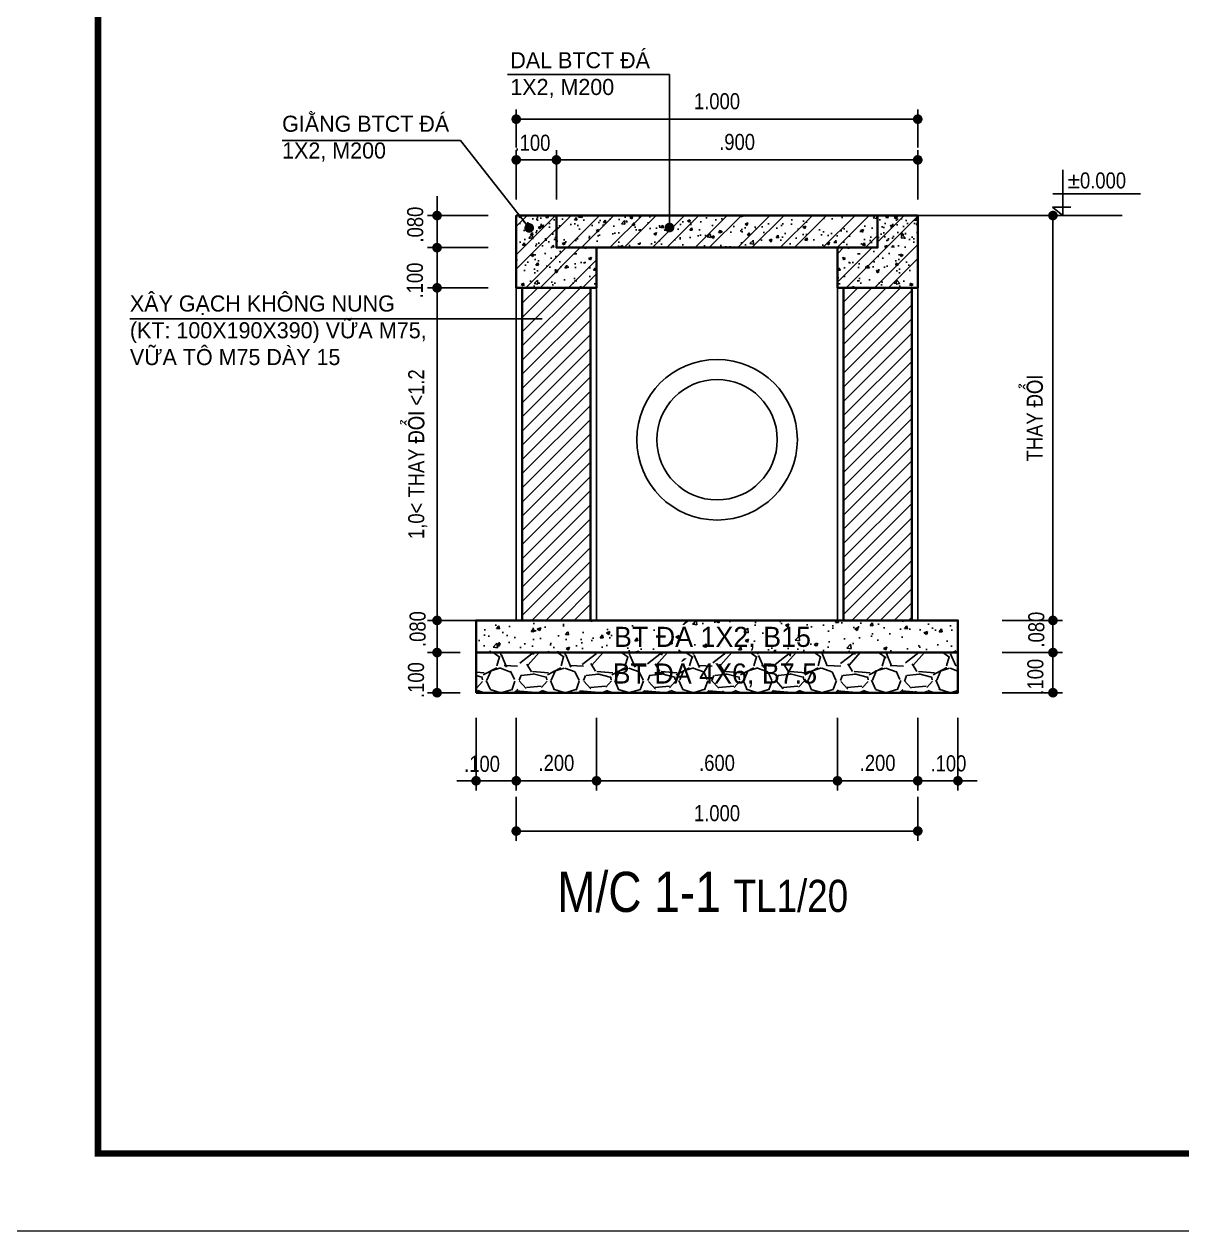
# Model space of a CAD drawing. Header units: millimetres. Extents: x -341 to 79, y 65 to 137.
# Drawn here: x -214.34 to -199.92, y 64.62 to 79.65 of the extents above; entities that cross this region are included whole.
import ezdxf

# ---------------------------------------------------------------- set-up
doc = ezdxf.new("R2010")
doc.units = ezdxf.units.MM
doc.header["$LTSCALE"] = 0.3
doc.header["$MEASUREMENT"] = 0
doc.linetypes.add('DASHED2', pattern=[0.375, 0.25, -0.125])
doc.layers.get('0').update_dxf_attribs({"linetype": 'CONTINUOUS', "lineweight": 13})
doc.layers.get('DEFPOINTS').update_dxf_attribs({"linetype": 'CONTINUOUS', "lineweight": 13})
for name, color, linetype in [('CAY', 92, 'CONTINUOUS'), ('HACTH', 8, 'CONTINUOUS'), ('KT', 8, 'CONTINUOUS'), ('LAYER 1', 1, 'CONTINUOUS'), ('LAYER1', 1, 'CONTINUOUS'), ('Layer10', 6, 'CONTINUOUS'), ('Layer2', 4, 'CONTINUOUS'), ('LAYER7', 7, 'CONTINUOUS'), ('LAYER8', 8, 'CONTINUOUS'), ('RANH252', 252, 'CONTINUOUS')]:
    doc.layers.add(name, color=color, linetype=linetype)
doc.layers.add('THOATNUOC', color=4, linetype='CONTINUOUS', lineweight=35)
doc.styles.add('AVO', font='VAVON.TTF')
doc.styles.add('HELVE-KT', font='VHELVCN.TTF')
doc.styles.add('VNIHC2', font='VHELVCN.TTF', dxfattribs={"width": 0.8})
doc.dimstyles.new('1-20', dxfattribs={"dimtxt": 0.2, "dimasz": 0.12, "dimexe": 0.12, "dimexo": 0.2, "dimgap": 0.12, "dimtad": 1, "dimdec": 3, "dimlfac": 0.2, "dimzin": 4, "dimdsep": 46, "dimtxsty": 'HELVE-KT', "dimblk1": 'DOT', "dimblk2": 'DOT', "dimsah": 1, "dimcen": -0.18, "dimadec": 3, "dimazin": 0, "dimtfac": 1, "dimtdec": 3, "dimtmove": 2, "dimatfit": 3, "dimldrblk": 'DOT', "dimfxl": 0, "dimtolj": 1, "dimtzin": 4, "dimarcsym": 0})

# ---------------------------------------------------------------- blocks, each defined once
blk = doc.blocks.new('_DOT')
at = {"color": 0, "linetype": 'ByBlock'}
blk.add_line((-0.5, 0), (-1, 0), dxfattribs=at)
at = {"color": 0, "linetype": 'ByBlock', "const_width": 0.5}
blk.add_lwpolyline([(-0.25, 0, 1), (0.25, 0, 1)], format="xyb", close=True, dxfattribs=at)
blk = doc.blocks.new('*D128')
at = {"layer": 'DEFPOINTS', "color": 0, "linetype": 'Continuous', "lineweight": -2, "ltscale": 0.08}
for p in [(-208.708, 71.212), (-208.208, 71.212), (-208.208, 70.227)]:
    blk.add_point(p, dxfattribs=at)
at = {"layer": 'LAYER 1', "color": 0, "linetype": 'Continuous', "lineweight": -2, "ltscale": 0.08}
for p, q in [((-208.708, 71.012), (-208.708, 70.107)), ((-208.208, 71.012), (-208.208, 70.107)), ((-208.828, 70.227), (-208.948, 70.227)), ((-208.708, 70.227), (-208.208, 70.227)), ((-208.088, 70.227), (-207.968, 70.227))]:
    blk.add_line(p, q, dxfattribs=at)
at = {"layer": 'LAYER 1', "color": 0, "linetype": 'Continuous', "lineweight": -2, "ltscale": 0.08, "xscale": 0.12, "yscale": 0.12, "zscale": 0.12}
blk.add_blockref('_DOT', (-208.708, 70.227), dxfattribs=at)
at = {"layer": 'LAYER 1', "color": 0, "linetype": 'Continuous', "lineweight": -2, "ltscale": 0.08, "xscale": 0.12, "yscale": 0.12, "zscale": 0.12, "rotation": 180}
blk.add_blockref('_DOT', (-208.208, 70.227), dxfattribs=at)
at = {"layer": 'LAYER 1', "color": 0, "linetype": 'Continuous', "ltscale": 0.08, "insert": (-208.634, 70.437), "char_height": 0.2, "attachment_point": 5, "style": 'HELVE-KT'}
blk.add_mtext('\\A1;.100', dxfattribs=at)
blk = doc.blocks.new('*D129')
at = {"layer": 'DEFPOINTS', "color": 0, "linetype": 'Continuous', "lineweight": -2, "ltscale": 0.08}
for p in [(-208.208, 71.212), (-207.208, 71.212), (-207.208, 70.227)]:
    blk.add_point(p, dxfattribs=at)
at = {"layer": 'LAYER 1', "color": 0, "linetype": 'Continuous', "lineweight": -2, "ltscale": 0.08}
for p, q in [((-208.208, 71.012), (-208.208, 70.107)), ((-207.208, 71.012), (-207.208, 70.107)), ((-208.088, 70.227), (-207.328, 70.227))]:
    blk.add_line(p, q, dxfattribs=at)
at = {"layer": 'LAYER 1', "color": 0, "linetype": 'Continuous', "lineweight": -2, "ltscale": 0.08, "xscale": 0.12, "yscale": 0.12, "zscale": 0.12, "rotation": 180}
blk.add_blockref('_DOT', (-208.208, 70.227), dxfattribs=at)
at = {"layer": 'LAYER 1', "color": 0, "linetype": 'Continuous', "lineweight": -2, "ltscale": 0.08, "xscale": 0.12, "yscale": 0.12, "zscale": 0.12}
blk.add_blockref('_DOT', (-207.208, 70.227), dxfattribs=at)
at = {"layer": 'LAYER 1', "color": 0, "linetype": 'Continuous', "ltscale": 0.08, "insert": (-207.708, 70.449), "char_height": 0.2, "attachment_point": 5, "style": 'HELVE-KT'}
blk.add_mtext('\\A1;.200', dxfattribs=at)
blk = doc.blocks.new('*D130')
at = {"layer": 'DEFPOINTS', "color": 0, "linetype": 'Continuous', "lineweight": -2, "ltscale": 0.08}
for p in [(-207.208, 71.212), (-204.208, 71.212), (-204.208, 70.227)]:
    blk.add_point(p, dxfattribs=at)
at = {"layer": 'LAYER 1', "color": 0, "linetype": 'Continuous', "lineweight": -2, "ltscale": 0.08}
for p, q in [((-207.208, 71.012), (-207.208, 70.107)), ((-204.208, 71.012), (-204.208, 70.107)), ((-207.088, 70.227), (-204.328, 70.227))]:
    blk.add_line(p, q, dxfattribs=at)
at = {"layer": 'LAYER 1', "color": 0, "linetype": 'Continuous', "lineweight": -2, "ltscale": 0.08, "xscale": 0.12, "yscale": 0.12, "zscale": 0.12, "rotation": 180}
blk.add_blockref('_DOT', (-207.208, 70.227), dxfattribs=at)
at = {"layer": 'LAYER 1', "color": 0, "linetype": 'Continuous', "lineweight": -2, "ltscale": 0.08, "xscale": 0.12, "yscale": 0.12, "zscale": 0.12}
blk.add_blockref('_DOT', (-204.208, 70.227), dxfattribs=at)
at = {"layer": 'LAYER 1', "color": 0, "linetype": 'Continuous', "ltscale": 0.08, "insert": (-205.708, 70.449), "char_height": 0.2, "attachment_point": 5, "style": 'HELVE-KT'}
blk.add_mtext('\\A1;.600', dxfattribs=at)
blk = doc.blocks.new('*D131')
at = {"layer": 'DEFPOINTS', "color": 0, "linetype": 'Continuous', "lineweight": -2, "ltscale": 0.08}
for p in [(-204.208, 71.212), (-203.208, 71.212), (-203.208, 70.227)]:
    blk.add_point(p, dxfattribs=at)
at = {"layer": 'LAYER 1', "color": 0, "linetype": 'Continuous', "lineweight": -2, "ltscale": 0.08}
for p, q in [((-204.208, 71.012), (-204.208, 70.107)), ((-203.208, 71.012), (-203.208, 70.107)), ((-204.088, 70.227), (-203.328, 70.227))]:
    blk.add_line(p, q, dxfattribs=at)
at = {"layer": 'LAYER 1', "color": 0, "linetype": 'Continuous', "lineweight": -2, "ltscale": 0.08, "xscale": 0.12, "yscale": 0.12, "zscale": 0.12, "rotation": 180}
blk.add_blockref('_DOT', (-204.208, 70.227), dxfattribs=at)
at = {"layer": 'LAYER 1', "color": 0, "linetype": 'Continuous', "lineweight": -2, "ltscale": 0.08, "xscale": 0.12, "yscale": 0.12, "zscale": 0.12}
blk.add_blockref('_DOT', (-203.208, 70.227), dxfattribs=at)
at = {"layer": 'LAYER 1', "color": 0, "linetype": 'Continuous', "ltscale": 0.08, "insert": (-203.708, 70.449), "char_height": 0.2, "attachment_point": 5, "style": 'HELVE-KT'}
blk.add_mtext('\\A1;.200', dxfattribs=at)
blk = doc.blocks.new('*D132')
at = {"layer": 'DEFPOINTS', "color": 0, "linetype": 'Continuous', "lineweight": -2, "ltscale": 0.08}
for p in [(-203.208, 71.212), (-202.708, 71.212), (-202.708, 70.227)]:
    blk.add_point(p, dxfattribs=at)
at = {"layer": 'LAYER 1', "color": 0, "linetype": 'Continuous', "lineweight": -2, "ltscale": 0.08}
for p, q in [((-203.208, 71.012), (-203.208, 70.107)), ((-202.708, 71.012), (-202.708, 70.107)), ((-203.328, 70.227), (-203.448, 70.227)), ((-203.208, 70.227), (-202.708, 70.227)), ((-202.588, 70.227), (-202.468, 70.227))]:
    blk.add_line(p, q, dxfattribs=at)
at = {"layer": 'LAYER 1', "color": 0, "linetype": 'Continuous', "lineweight": -2, "ltscale": 0.08, "xscale": 0.12, "yscale": 0.12, "zscale": 0.12}
blk.add_blockref('_DOT', (-203.208, 70.227), dxfattribs=at)
at = {"layer": 'LAYER 1', "color": 0, "linetype": 'Continuous', "lineweight": -2, "ltscale": 0.08, "xscale": 0.12, "yscale": 0.12, "zscale": 0.12, "rotation": 180}
blk.add_blockref('_DOT', (-202.708, 70.227), dxfattribs=at)
at = {"layer": 'LAYER 1', "color": 0, "linetype": 'Continuous', "ltscale": 0.08, "insert": (-202.826, 70.443), "char_height": 0.2, "attachment_point": 5, "style": 'HELVE-KT'}
blk.add_mtext('\\A1;.100', dxfattribs=at)
blk = doc.blocks.new('*D133')
at = {"layer": 'DEFPOINTS', "color": 0, "linetype": 'Continuous', "lineweight": -2, "ltscale": 0.08}
for p in [(-208.208, 70.227), (-203.208, 70.227), (-203.208, 69.601)]:
    blk.add_point(p, dxfattribs=at)
at = {"layer": 'LAYER 1', "color": 0, "linetype": 'Continuous', "lineweight": -2, "ltscale": 0.08}
for p, q in [((-208.208, 70.027), (-208.208, 69.481)), ((-203.208, 70.027), (-203.208, 69.481)), ((-208.088, 69.601), (-203.328, 69.601))]:
    blk.add_line(p, q, dxfattribs=at)
at = {"layer": 'LAYER 1', "color": 0, "linetype": 'Continuous', "lineweight": -2, "ltscale": 0.08, "xscale": 0.12, "yscale": 0.12, "zscale": 0.12, "rotation": 180}
blk.add_blockref('_DOT', (-208.208, 69.601), dxfattribs=at)
at = {"layer": 'LAYER 1', "color": 0, "linetype": 'Continuous', "lineweight": -2, "ltscale": 0.08, "xscale": 0.12, "yscale": 0.12, "zscale": 0.12}
blk.add_blockref('_DOT', (-203.208, 69.601), dxfattribs=at)
at = {"layer": 'LAYER 1', "color": 0, "linetype": 'Continuous', "ltscale": 0.08, "insert": (-205.708, 69.823), "char_height": 0.2, "attachment_point": 5, "style": 'HELVE-KT'}
blk.add_mtext('\\A1;1.000', dxfattribs=at)
blk = doc.blocks.new('*D134')
at = {"layer": 'DEFPOINTS', "color": 0, "linetype": 'Continuous', "lineweight": -2, "ltscale": 0.08}
for p in [(-202.356, 71.824), (-201.525, 71.824), (-202.356, 71.324)]:
    blk.add_point(p, dxfattribs=at)
at = {"layer": 'LAYER 1', "color": 0, "linetype": 'Continuous', "lineweight": -2, "ltscale": 0.08}
for p, q in [((-202.156, 71.824), (-201.405, 71.824)), ((-201.525, 71.444), (-201.525, 71.704)), ((-202.156, 71.324), (-201.405, 71.324))]:
    blk.add_line(p, q, dxfattribs=at)
at = {"layer": 'LAYER 1', "color": 0, "linetype": 'Continuous', "lineweight": -2, "ltscale": 0.08, "xscale": 0.12, "yscale": 0.12, "zscale": 0.12}
for p, rotation in [((-201.525, 71.824), 90), ((-201.525, 71.324), 270)]:
    blk.add_blockref('_DOT', p, dxfattribs=dict(at, rotation=rotation))
at = {"layer": 'LAYER 1', "color": 0, "linetype": 'Continuous', "ltscale": 0.08, "insert": (-201.743, 71.523), "char_height": 0.2, "attachment_point": 5, "rotation": 90, "style": 'HELVE-KT'}
blk.add_mtext('\\A1;.100', dxfattribs=at)
blk = doc.blocks.new('*D135')
at = {"layer": 'DEFPOINTS', "color": 0, "linetype": 'Continuous', "lineweight": -2, "ltscale": 0.08}
for p in [(-202.356, 72.224), (-201.525, 72.224), (-202.356, 71.824)]:
    blk.add_point(p, dxfattribs=at)
at = {"layer": 'LAYER 1', "color": 0, "linetype": 'Continuous', "lineweight": -2, "ltscale": 0.08}
for p, q in [((-201.525, 72.344), (-201.525, 72.464)), ((-202.156, 72.224), (-201.405, 72.224)), ((-201.525, 71.824), (-201.525, 72.224)), ((-202.156, 71.824), (-201.405, 71.824)), ((-201.525, 71.704), (-201.525, 71.584))]:
    blk.add_line(p, q, dxfattribs=at)
at = {"layer": 'LAYER 1', "color": 0, "linetype": 'Continuous', "lineweight": -2, "ltscale": 0.08, "xscale": 0.12, "yscale": 0.12, "zscale": 0.12}
for p, rotation in [((-201.525, 72.224), 270), ((-201.525, 71.824), 90)]:
    blk.add_blockref('_DOT', p, dxfattribs=dict(at, rotation=rotation))
at = {"layer": 'LAYER 1', "color": 0, "linetype": 'Continuous', "ltscale": 0.08, "insert": (-201.731, 72.109), "char_height": 0.2, "attachment_point": 5, "rotation": 90, "style": 'HELVE-KT'}
blk.add_mtext('\\A1;.080', dxfattribs=at)
blk = doc.blocks.new('*D136')
at = {"layer": 'DEFPOINTS', "color": 0, "linetype": 'Continuous', "lineweight": -2, "ltscale": 0.08}
for p in [(-203.595, 77.265), (-201.525, 77.265), (-202.356, 72.224)]:
    blk.add_point(p, dxfattribs=at)
at = {"layer": 'LAYER 1', "color": 0, "linetype": 'Continuous', "lineweight": -2, "ltscale": 0.08}
for p, q in [((-203.395, 77.265), (-201.405, 77.265)), ((-201.525, 72.344), (-201.525, 77.145)), ((-202.156, 72.224), (-201.405, 72.224))]:
    blk.add_line(p, q, dxfattribs=at)
at = {"layer": 'LAYER 1', "color": 0, "linetype": 'Continuous', "lineweight": -2, "ltscale": 0.08, "xscale": 0.12, "yscale": 0.12, "zscale": 0.12}
for p, rotation in [((-201.525, 77.265), 90), ((-201.525, 72.224), 270)]:
    blk.add_blockref('_DOT', p, dxfattribs=dict(at, rotation=rotation))
at = {"layer": 'LAYER 1', "color": 0, "linetype": 'Continuous', "ltscale": 0.08, "insert": (-201.749, 74.744), "char_height": 0.2, "attachment_point": 5, "rotation": 90, "style": 'HELVE-KT'}
blk.add_mtext('\\A1;THAY ÑOÅI', dxfattribs=at)
blk = doc.blocks.new('*D137')
at = {"layer": 'DEFPOINTS', "color": 0, "linetype": 'Continuous', "lineweight": -2, "ltscale": 0.08}
for p in [(-203.208, 78.465), (-208.208, 77.913), (-203.208, 77.913)]:
    blk.add_point(p, dxfattribs=at)
at = {"layer": 'LAYER 1', "color": 0, "linetype": 'Continuous', "lineweight": -2, "ltscale": 0.08}
for p, q in [((-208.208, 78.113), (-208.208, 78.585)), ((-203.208, 78.113), (-203.208, 78.585)), ((-208.088, 78.465), (-203.328, 78.465))]:
    blk.add_line(p, q, dxfattribs=at)
at = {"layer": 'LAYER 1', "color": 0, "linetype": 'Continuous', "lineweight": -2, "ltscale": 0.08, "xscale": 0.12, "yscale": 0.12, "zscale": 0.12, "rotation": 180}
blk.add_blockref('_DOT', (-208.208, 78.465), dxfattribs=at)
at = {"layer": 'LAYER 1', "color": 0, "linetype": 'Continuous', "lineweight": -2, "ltscale": 0.08, "xscale": 0.12, "yscale": 0.12, "zscale": 0.12}
blk.add_blockref('_DOT', (-203.208, 78.465), dxfattribs=at)
at = {"layer": 'LAYER 1', "color": 0, "linetype": 'Continuous', "ltscale": 0.08, "insert": (-205.708, 78.687), "char_height": 0.2, "attachment_point": 5, "style": 'HELVE-KT'}
blk.add_mtext('\\A1;1.000', dxfattribs=at)
blk = doc.blocks.new('*D138')
at = {"layer": 'DEFPOINTS', "color": 0, "linetype": 'Continuous', "lineweight": -2, "ltscale": 0.08}
for p in [(-208.356, 77.265), (-209.194, 76.865), (-208.356, 76.865)]:
    blk.add_point(p, dxfattribs=at)
at = {"layer": 'LAYER 1', "color": 0, "linetype": 'Continuous', "lineweight": -2, "ltscale": 0.08}
for p, q in [((-209.194, 77.385), (-209.194, 77.505)), ((-208.556, 77.265), (-209.314, 77.265)), ((-209.194, 77.265), (-209.194, 76.865)), ((-208.556, 76.865), (-209.314, 76.865)), ((-209.194, 76.745), (-209.194, 76.625))]:
    blk.add_line(p, q, dxfattribs=at)
at = {"layer": 'LAYER 1', "color": 0, "linetype": 'Continuous', "lineweight": -2, "ltscale": 0.08, "xscale": 0.12, "yscale": 0.12, "zscale": 0.12}
for p, rotation in [((-209.194, 77.265), 270), ((-209.194, 76.865), 90)]:
    blk.add_blockref('_DOT', p, dxfattribs=dict(at, rotation=rotation))
at = {"layer": 'LAYER 1', "color": 0, "linetype": 'Continuous', "ltscale": 0.08, "insert": (-209.465, 77.152), "char_height": 0.2, "attachment_point": 5, "rotation": 90, "style": 'HELVE-KT'}
blk.add_mtext('\\A1;.080', dxfattribs=at)
blk = doc.blocks.new('*D139')
at = {"layer": 'DEFPOINTS', "color": 0, "linetype": 'Continuous', "lineweight": -2, "ltscale": 0.08}
for p in [(-208.356, 76.865), (-209.194, 76.365), (-208.356, 76.365)]:
    blk.add_point(p, dxfattribs=at)
at = {"layer": 'LAYER 1', "color": 0, "linetype": 'Continuous', "lineweight": -2, "ltscale": 0.08}
for p, q in [((-208.556, 76.865), (-209.314, 76.865)), ((-209.194, 76.745), (-209.194, 76.485)), ((-208.556, 76.365), (-209.314, 76.365))]:
    blk.add_line(p, q, dxfattribs=at)
at = {"layer": 'LAYER 1', "color": 0, "linetype": 'Continuous', "lineweight": -2, "ltscale": 0.08, "xscale": 0.12, "yscale": 0.12, "zscale": 0.12}
for p, rotation in [((-209.194, 76.865), 90), ((-209.194, 76.365), 270)]:
    blk.add_blockref('_DOT', p, dxfattribs=dict(at, rotation=rotation))
at = {"layer": 'LAYER 1', "color": 0, "linetype": 'Continuous', "ltscale": 0.08, "insert": (-209.469, 76.456), "char_height": 0.2, "attachment_point": 5, "rotation": 90, "style": 'HELVE-KT'}
blk.add_mtext('\\A1;.100', dxfattribs=at)
blk = doc.blocks.new('*D140')
at = {"layer": 'DEFPOINTS', "color": 0, "linetype": 'Continuous', "lineweight": -2, "ltscale": 0.08}
for p in [(-208.356, 76.365), (-209.194, 72.224), (-208.356, 72.224)]:
    blk.add_point(p, dxfattribs=at)
at = {"layer": 'LAYER 1', "color": 0, "linetype": 'Continuous', "lineweight": -2, "ltscale": 0.08}
for p, q in [((-208.556, 76.365), (-209.314, 76.365)), ((-209.194, 76.245), (-209.194, 72.344)), ((-208.556, 72.224), (-209.314, 72.224))]:
    blk.add_line(p, q, dxfattribs=at)
at = {"layer": 'LAYER 1', "color": 0, "linetype": 'Continuous', "lineweight": -2, "ltscale": 0.08, "xscale": 0.12, "yscale": 0.12, "zscale": 0.12}
for p, rotation in [((-209.194, 76.365), 90), ((-209.194, 72.224), 270)]:
    blk.add_blockref('_DOT', p, dxfattribs=dict(at, rotation=rotation))
at = {"layer": 'LAYER 1', "color": 0, "linetype": 'Continuous', "ltscale": 0.08, "insert": (-209.435, 74.294), "char_height": 0.2, "attachment_point": 5, "rotation": 90, "style": 'HELVE-KT'}
blk.add_mtext('\\A1;1,0< THAY ÑOÅI <1.2', dxfattribs=at)
blk = doc.blocks.new('*D141')
at = {"layer": 'DEFPOINTS', "color": 0, "linetype": 'Continuous', "lineweight": -2, "ltscale": 0.08}
for p in [(-207.708, 77.958), (-208.208, 77.265), (-207.708, 77.265)]:
    blk.add_point(p, dxfattribs=at)
at = {"layer": 'LAYER 1', "color": 0, "linetype": 'Continuous', "lineweight": -2, "ltscale": 0.08}
for p, q in [((-208.208, 77.465), (-208.208, 78.078)), ((-207.708, 77.465), (-207.708, 78.078)), ((-208.088, 77.958), (-207.828, 77.958))]:
    blk.add_line(p, q, dxfattribs=at)
at = {"layer": 'LAYER 1', "color": 0, "linetype": 'Continuous', "lineweight": -2, "ltscale": 0.08, "xscale": 0.12, "yscale": 0.12, "zscale": 0.12, "rotation": 180}
blk.add_blockref('_DOT', (-208.208, 77.958), dxfattribs=at)
at = {"layer": 'LAYER 1', "color": 0, "linetype": 'Continuous', "lineweight": -2, "ltscale": 0.08, "xscale": 0.12, "yscale": 0.12, "zscale": 0.12}
blk.add_blockref('_DOT', (-207.708, 77.958), dxfattribs=at)
at = {"layer": 'LAYER 1', "color": 0, "linetype": 'Continuous', "ltscale": 0.08, "insert": (-208.006, 78.17), "char_height": 0.2, "attachment_point": 5, "style": 'HELVE-KT'}
blk.add_mtext('\\A1;.100', dxfattribs=at)
blk = doc.blocks.new('*D142')
at = {"layer": 'DEFPOINTS', "color": 0, "linetype": 'Continuous', "lineweight": -2, "ltscale": 0.08}
for p in [(-203.208, 77.958), (-207.708, 77.265), (-203.208, 77.265)]:
    blk.add_point(p, dxfattribs=at)
at = {"layer": 'LAYER 1', "color": 0, "linetype": 'Continuous', "lineweight": -2, "ltscale": 0.08}
for p, q in [((-207.708, 77.465), (-207.708, 78.078)), ((-203.208, 77.465), (-203.208, 78.078)), ((-207.588, 77.958), (-203.328, 77.958))]:
    blk.add_line(p, q, dxfattribs=at)
at = {"layer": 'LAYER 1', "color": 0, "linetype": 'Continuous', "lineweight": -2, "ltscale": 0.08, "xscale": 0.12, "yscale": 0.12, "zscale": 0.12, "rotation": 180}
blk.add_blockref('_DOT', (-207.708, 77.958), dxfattribs=at)
at = {"layer": 'LAYER 1', "color": 0, "linetype": 'Continuous', "lineweight": -2, "ltscale": 0.08, "xscale": 0.12, "yscale": 0.12, "zscale": 0.12}
blk.add_blockref('_DOT', (-203.208, 77.958), dxfattribs=at)
at = {"layer": 'LAYER 1', "color": 0, "linetype": 'Continuous', "ltscale": 0.08, "insert": (-205.458, 78.18), "char_height": 0.2, "attachment_point": 5, "style": 'HELVE-KT'}
blk.add_mtext('\\A1;.900', dxfattribs=at)
blk = doc.blocks.new('*D149')
at = {"layer": 'DEFPOINTS', "color": 0, "linetype": 'Continuous', "lineweight": -2, "ltscale": 0.08}
for p in [(-208.356, 72.224), (-209.194, 71.824), (-208.708, 71.824)]:
    blk.add_point(p, dxfattribs=at)
at = {"layer": 'LAYER 1', "color": 0, "linetype": 'Continuous', "lineweight": -2, "ltscale": 0.08}
for p, q in [((-209.194, 72.344), (-209.194, 72.464)), ((-208.556, 72.224), (-209.314, 72.224)), ((-209.194, 72.224), (-209.194, 71.824)), ((-208.908, 71.824), (-209.314, 71.824)), ((-209.194, 71.704), (-209.194, 71.584))]:
    blk.add_line(p, q, dxfattribs=at)
at = {"layer": 'LAYER 1', "color": 0, "linetype": 'Continuous', "lineweight": -2, "ltscale": 0.08, "xscale": 0.12, "yscale": 0.12, "zscale": 0.12}
for p, rotation in [((-209.194, 72.224), 270), ((-209.194, 71.824), 90)]:
    blk.add_blockref('_DOT', p, dxfattribs=dict(at, rotation=rotation))
at = {"layer": 'LAYER 1', "color": 0, "linetype": 'Continuous', "ltscale": 0.08, "insert": (-209.435, 72.116), "char_height": 0.2, "attachment_point": 5, "rotation": 90, "style": 'HELVE-KT'}
blk.add_mtext('\\A1;.080', dxfattribs=at)
blk = doc.blocks.new('*D150')
at = {"layer": 'DEFPOINTS', "color": 0, "linetype": 'Continuous', "lineweight": -2, "ltscale": 0.08}
for p in [(-208.708, 71.824), (-209.194, 71.324), (-208.708, 71.324)]:
    blk.add_point(p, dxfattribs=at)
at = {"layer": 'LAYER 1', "color": 0, "linetype": 'Continuous', "lineweight": -2, "ltscale": 0.08}
for p, q in [((-208.908, 71.824), (-209.314, 71.824)), ((-209.194, 71.704), (-209.194, 71.444)), ((-208.908, 71.324), (-209.314, 71.324))]:
    blk.add_line(p, q, dxfattribs=at)
at = {"layer": 'LAYER 1', "color": 0, "linetype": 'Continuous', "lineweight": -2, "ltscale": 0.08, "xscale": 0.12, "yscale": 0.12, "zscale": 0.12}
for p, rotation in [((-209.194, 71.824), 90), ((-209.194, 71.324), 270)]:
    blk.add_blockref('_DOT', p, dxfattribs=dict(at, rotation=rotation))
at = {"layer": 'LAYER 1', "color": 0, "linetype": 'Continuous', "ltscale": 0.08, "insert": (-209.455, 71.481), "char_height": 0.2, "attachment_point": 5, "rotation": 90, "style": 'HELVE-KT'}
blk.add_mtext('\\A1;.100', dxfattribs=at)

msp = doc.modelspace()

# ---------------------------------------------------------------- hatches: boundary and pattern name
at = {"layer": 'HACTH', "linetype": 'Continuous', "ltscale": 0.08}
h = msp.add_hatch(dxfattribs=at)
h.set_pattern_fill('GRAVEL', color=256, scale=0.8, style=0)
h.set_pattern_definition([(228.0128, (1590.566804, -642.12573), (-6.3999985857, -7.2000010733), [0.1076288, -10.6552704]), (184.9697, (1590.494804, -642.205728), (9.6000008412, 0.7999930456), [0.1846944, -18.28474]), (132.5104, (1590.310804, -642.22173), (7.9999925747, -8.8000069391), [0.1302304, -12.8928256]), (267.2737, (1589.998804, -642.42173), (0.7999968142, 16.000000236), [0.1681904, -16.6508464]), (292.8337, (1589.990804, -642.58973), (-4.00000792435, 9.5999971294), [0.164924, -16.3274984]), (357.2737, (1590.054804, -642.74173), (-16.000000236, 0.7999968142), [0.1681904, -16.6508464]), (37.6942, (1590.222804, -642.749728), (-10.4000058765, -7.99999232413), [0.2224232, -22.0198792]), (72.2553, (1590.398804, -642.613728), (5.60000861016, 17.599996985), [0.2099904, -20.7890568]), (121.4296, (1590.462804, -642.41373), (-6.40000658734, 10.3999960292), [0.16876, -16.7072584]), (175.2364, (1590.374804, -642.26973), (8.800000757, -0.7999932261), [0.1926656, -9.4406104]), (222.3974, (1590.182804, -642.253728), (-9.60000588086, -8.7999936656), [0.2491584, -24.6667]), (138.8141, (1590.790804, -642.42973), (-5.6000023574, 4.7999978507), [0.0850408, -8.4190752]), (171.4692, (1590.726804, -642.37373), (10.39999862785, -1.600006328), [0.1617896, -16.0172088]), (225, (1590.5668, -642.3497), (-9e-17, -0.80000025), [0.1131368, -1.0182336]), (203.1986, (1590.5108, -642.25373), (3.9999997845, 1.60000106), [0.0609264, -6.031692]), (291.8014, (1590.4548, -642.27773), (-0.799999928, 2.400000218), [0.0861624, -4.2219696]), (30.9638, (1590.4868, -642.35773), (2.399998418, 1.600001987), [0.1399432, -4.5248184]), (161.5651, (1590.6068, -642.28573), (1.600000348, -0.799998723), [0.1011928, -2.4286296]), (16.3895, (1589.990804, -642.27773), (8.0000017587, 2.3999941679), [0.14176, -14.034276]), (70.3462, (1590.126804, -642.23773), (-3.1999961979, -8.8000017085), [0.1189288, -11.7739264]), (293.1986, (1590.6068, -642.12573), (-1.60000106, 3.9999997845), [0.121852, -5.9707664]), (343.6105, (1590.654804, -642.23773), (-8.0000017587, 2.3999941679), [0.14176, -14.034276]), (339.444, (1589.9908, -642.77373), (-4.0000014756, 1.599996797), [0.136704, -6.6984992]), (294.7751, (1590.118804, -642.82173), (-3.9999937514, 8.8000027375), [0.1145424, -11.3397144]), (66.8014, (1590.6148, -642.92573), (1.60000106, 3.9999997845), [0.121852, -5.9707664]), (17.354, (1590.662804, -642.81373), (-10.4000016153, -3.1999956018), [0.1341048, -13.2763392]), (69.444, (1590.2228, -642.92573), (-1.599996797, -4.0000014756), [0.068352, -6.7668512]), (101.3099, (1590.5668, -642.92573), (-0.799998106, 3.200000602), [0.040792, -4.0384232]), (165.9638, (1590.5588, -642.88573), (2.400000437, -0.799998446), [0.164924, -3.13356]), (186.009, (1590.398804, -642.84573), (7.9999998007, 0.799999454), [0.15284, -15.1311384]), (303.6901, (1590.4868, -642.42973), (-0.800001068, 1.599999646), [0.1153776, -2.7690632]), (353.1572, (1590.550804, -642.525728), (13.5999994924, -1.60000639834), [0.2014352, -19.9420504]), (60.9454, (1590.7508, -642.54973), (-3.2000000218, -5.6000003077), [0.0823648, -8.1541392]), (90, (1590.7908, -642.4777), (-0.8, 0.8), [0.048, -0.752]), (120.2564, (1590.382804, -642.82173), (3.1999959094, -5.6000019647), [0.1111392, -11.002816]), (48.0128, (1590.326804, -642.72573), (6.3999985857, 7.2000010733), [0.2152576, -10.5476416]), (0, (1590.4708, -642.5657), (0.8, 0.8), [0.208, -0.592]), (325.3048, (1590.678804, -642.56573), (-7.9999954072, 5.6000068877), [0.1264912, -12.5226192]), (254.0546, (1590.7828, -642.63773), (-0.7999999114, -3.2000001013), [0.1164816, -5.7076064]), (207.646, (1590.750804, -642.749728), (-15.19999664574, -8.00000617054), [0.189652, -18.7755792]), (175.4261, (1590.582804, -642.837728), (-10.40000044665, 0.79999584093), [0.2006392, -19.8632592])])
h.paths.add_polyline_path([(-202.7075, 71.3238), (-202.7075, 71.8238), (-208.7075, 71.8238), (-208.7075, 71.3238)])
h.paths.add_polyline_path([(-207.0699, 71.7505), (-204.4773, 71.7505), (-204.4773, 71.3525), (-207.0699, 71.3525)], flags=24)
at = {"layer": 'LAYER8', "linetype": 'Continuous', "ltscale": 0.08}
h = msp.add_hatch(dxfattribs=at)
h.set_pattern_fill('ANSI31', color=256, style=0)
h.set_pattern_definition([(45, (552.83455, 518.05761), (-0.088388348, 0.088388348), [])])
h.paths.add_polyline_path([(-207.2825, 76.365), (-208.1325, 76.365), (-208.1325, 72.2238), (-207.2825, 72.2238)])
h = msp.add_hatch(dxfattribs=at)
h.set_pattern_fill('ANSI31', color=256, style=0)
h.set_pattern_definition([(45, (1564.20419, -946.60297), (-0.088388348, 0.088388348), [])])
h.paths.add_polyline_path([(-203.2825, 76.365), (-204.1325, 76.365), (-204.1325, 72.2238), (-203.2825, 72.2238)])
at = {"layer": 'RANH252', "linetype": 'Continuous', "ltscale": 0.08}
h = msp.add_hatch(dxfattribs=at)
h.set_pattern_fill('AR-CONC', color=256, scale=0.05, style=0)
h.set_pattern_definition([(50, (474.1732, -66.05354), (0.35863009, -0.03137607), [0.0375, -0.4125]), (355, (474.1732, -66.05354), (-0.06937567, 0.37609607), [0.03, -0.33]), (100.4514, (474.2031, -66.05615), (0.28925469, 0.34471977), [0.0318701, -0.35057106]), (46.1842, (474.1732, -65.95354), (0.53362052, -0.0827595), [0.05625, -0.61875]), (96.6356, (474.21767, -65.96043), (0.46733135, 0.48705894), [0.04780514, -0.5258565]), (351.1842, (474.1732, -65.95354), (0.46733097, 0.4870593), [0.045, -0.495]), (21, (474.2232, -65.97854), (0.29845353, -0.20130945), [0.0375, -0.4125]), (326, (474.2232, -65.97854), (0.12165767, 0.36257502), [0.03, -0.33]), (71.4514, (474.24808, -65.9953), (0.42011131, 0.16126525), [0.0318701, -0.35057106]), (37.5, (474.1732, -66.05354), (0.006079928, 0.166446927), [0, -0.326, 0, -0.335, 0, -0.33125]), (7.5, (474.1732, -66.05354), (0.13153477, 0.197205856), [0, -0.191, 0, -0.3185, 0, -0.12625]), (327.5, (474.0617, -66.05354), (0.266911218, -0.011277436), [0, -0.125, 0, -0.39, 0, -0.5175]), (317.5, (474.0117, -66.05354), (0.291593085, 0.05005249), [0, -0.1625, 0, -0.259, 0, -0.3675])])
h.paths.add_polyline_path([(-208.2075, 77.265), (-208.2075, 76.865), (-203.2075, 76.865), (-203.2075, 77.265)])
h = msp.add_hatch(dxfattribs=at)
h.set_pattern_fill('AR-CONC', color=256, scale=0.05, style=0)
h.set_pattern_definition([(50, (1589.9908, -645.68446), (0.35863009, -0.031376067), [0.0375, -0.4125]), (355, (1589.9908, -645.68446), (-0.06937567, 0.37609607), [0.03, -0.33]), (100.4514, (1590.0207, -645.68707), (0.28925469, 0.34471977), [0.031870095, -0.350571056]), (46.1842, (1589.9908, -645.58446), (0.53362052, -0.08275951), [0.05625, -0.61875]), (96.6356, (1590.03527, -645.59135), (0.46733135, 0.48705894), [0.04780514, -0.5258565]), (351.1842, (1589.9908, -645.58446), (0.46733097, 0.4870593), [0.045, -0.495]), (21, (1590.0408, -645.60946), (0.298453526, -0.201309445), [0.0375, -0.4125]), (326, (1590.0408, -645.60946), (0.121657666, 0.36257502), [0.03, -0.33]), (71.4514, (1590.06567, -645.62623), (0.420111314, 0.16126525), [0.031870095, -0.350571056]), (37.5, (1589.9908, -645.68446), (0.006079928, 0.166446927), [0, -0.326, 0, -0.335, 0, -0.33125]), (7.5, (1589.9908, -645.68446), (0.131534769, 0.197205856), [0, -0.191, 0, -0.3185, 0, -0.12625]), (327.5, (1589.8793, -645.68446), (0.266911218, -0.011277436), [0, -0.125, 0, -0.39, 0, -0.5175]), (317.5, (1589.8293, -645.68446), (0.291593085, 0.05005249), [0, -0.1625, 0, -0.259, 0, -0.3675])])
h.paths.add_polyline_path([(-208.2075, 76.365), (-207.2075, 76.365), (-207.2075, 76.865), (-207.7075, 76.865), (-207.7075, 77.265), (-208.2075, 77.265)])
h = msp.add_hatch(dxfattribs=at)
h.set_pattern_fill('ANSI32', color=256, style=0)
h.set_pattern_definition([(45, (1589.9908, -645.68446), (-0.26516504, 0.26516504), []), (45, (1590.16758, -645.68446), (-0.26516504, 0.26516504), [])])
h.paths.add_polyline_path([(-207.2075, 76.365), (-207.2075, 76.865), (-207.7075, 76.865), (-207.7075, 77.265), (-208.2075, 77.265), (-208.2075, 76.365)])
h = msp.add_hatch(dxfattribs=at)
h.set_pattern_fill('ANSI32', color=256, style=0)
h.set_pattern_definition([(45, (474.1732, -66.05354), (-0.26516504, 0.26516504), []), (45, (474.35, -66.05354), (-0.26516504, 0.26516504), [])])
h.paths.add_polyline_path([(-207.7075, 77.265), (-207.7075, 76.865), (-203.7075, 76.865), (-203.7075, 77.265)])
h = msp.add_hatch(dxfattribs=at)
h.set_pattern_fill('AR-CONC', color=256, scale=0.05, style=0)
h.set_pattern_definition([(130, (-2001.40582, -645.68446), (-0.35863009, -0.031376067), [0.0375, -0.4125]), (185, (-2001.40582, -645.68446), (0.06937567, 0.37609607), [0.03, -0.33]), (79.5486, (-2001.4357, -645.68707), (-0.28925469, 0.34471977), [0.031870095, -0.350571056]), (133.8158, (-2001.4058, -645.58446), (-0.53362052, -0.08275951), [0.05625, -0.61875]), (83.3644, (-2001.4503, -645.59135), (-0.46733135, 0.48705894), [0.04780514, -0.5258565]), (188.8158, (-2001.4058, -645.58446), (-0.46733097, 0.4870593), [0.045, -0.495]), (159, (-2001.45582, -645.60946), (-0.298453526, -0.201309445), [0.0375, -0.4125]), (214, (-2001.45582, -645.60946), (-0.121657666, 0.36257502), [0.03, -0.33]), (108.5486, (-2001.4807, -645.62623), (-0.420111314, 0.16126525), [0.031870095, -0.350571056]), (142.5, (-2001.40582, -645.68446), (-0.006079928, 0.166446927), [0, -0.326, 0, -0.335, 0, -0.33125]), (172.5, (-2001.40582, -645.68446), (-0.131534769, 0.197205856), [0, -0.191, 0, -0.3185, 0, -0.12625]), (212.5, (-2001.29432, -645.68446), (-0.266911218, -0.011277436), [0, -0.125, 0, -0.39, 0, -0.5175]), (222.5, (-2001.24432, -645.68446), (-0.291593085, 0.05005249), [0, -0.1625, 0, -0.259, 0, -0.3675])])
h.paths.add_polyline_path([(-203.2075, 77.265), (-203.7075, 77.265), (-203.7075, 76.865), (-204.2075, 76.865), (-204.2075, 76.365), (-203.2075, 76.365)])
h = msp.add_hatch(dxfattribs=at)
h.set_pattern_fill('ANSI32', color=256, style=0)
h.set_pattern_definition([(45, (456.2838, -264.33677), (-0.26516504, 0.26516504), []), (45, (456.46057, -264.33677), (-0.26516504, 0.26516504), [])])
h.paths.add_polyline_path([(-203.2075, 76.365), (-203.2075, 77.265), (-203.7075, 77.265), (-203.7075, 76.865), (-204.2075, 76.865), (-204.2075, 76.365)])
h = msp.add_hatch(dxfattribs=at)
h.set_pattern_fill('AR-CONC', color=256, scale=0.06, style=0)
h.set_pattern_definition([(50, (1589.9908, -642.92573), (0.43035611, -0.03765128), [0.045, -0.495]), (355, (1589.9908, -642.92573), (-0.0832508, 0.45131528), [0.036, -0.396]), (100.4514, (1590.02667, -642.92887), (0.34710563, 0.413663725), [0.03824411, -0.42068527]), (46.1842, (1589.9908, -642.80573), (0.64034463, -0.09931141), [0.0675, -0.7425]), (96.6356, (1590.04417, -642.814), (0.56079762, 0.58447072), [0.05736617, -0.6310278]), (351.1842, (1589.9908, -642.8057), (0.56079717, 0.58447116), [0.054, -0.594]), (21, (1590.0508, -642.83573), (0.35814423, -0.241571334), [0.045, -0.495]), (326, (1590.0508, -642.83573), (0.1459892, 0.43509003), [0.036, -0.396]), (71.4514, (1590.08065, -642.85586), (0.50413358, 0.1935183), [0.03824411, -0.42068527]), (37.5, (1589.9908, -642.92573), (0.007295913, 0.199736312), [0, -0.3912, 0, -0.402, 0, -0.3975]), (7.5, (1589.9908, -642.92573), (0.157841722, 0.236647027), [0, -0.2292, 0, -0.3822, 0, -0.1515]), (327.5, (1589.857, -642.92573), (0.320293462, -0.013532923), [0, -0.15, 0, -0.468, 0, -0.621]), (317.5, (1589.797, -642.92573), (0.3499117, 0.06006299), [0, -0.195, 0, -0.3108, 0, -0.441])])
h.paths.add_polyline_path([(-202.7075, 71.8238), (-202.7075, 72.2238), (-208.7075, 72.2238), (-208.7075, 71.8238)])
h.paths.add_polyline_path([(-207.0531, 72.2067), (-204.5585, 72.2067), (-204.5585, 71.8047), (-207.0531, 71.8047)], flags=9)

# ---------------------------------------------------------------- linework, layer by layer
at = {"layer": 'CAY', "ltscale": 200}
msp.add_circle((-205.7075, 74.4738), 0.75, dxfattribs=at)
at = {"layer": 'DEFPOINTS', "linetype": 'Continuous', "ltscale": 0.08}
msp.add_lwpolyline([(-215.2157, 64.6235), (-173.2157, 64.6235), (-173.2157, 94.3235), (-215.2157, 94.3235)], close=True, dxfattribs=at)
at = {"layer": 'HACTH', "linetype": 'DASHED2', "ltscale": 200}
msp.add_circle((-205.7075, 74.4738), 1, dxfattribs=at)
at = {"layer": 'KT', "ltscale": 0.1}
msp.add_lwpolyline([(-207.8867, 75.9775), (-213.0187, 75.9775)], dxfattribs=at)
at = {"layer": 'LAYER1', "linetype": 'Continuous', "ltscale": 0.05}
for p, q in [((-201.4011, 77.833), (-201.4011, 77.265)), ((-201.5248, 77.5366), (-200.4333, 77.5366)), ((-201.4011, 77.265), (-201.5318, 77.3709)), ((-201.5318, 77.3709), (-201.3038, 77.3709)), ((-201.5248, 77.265), (-200.6624, 77.265))]:
    msp.add_line(p, q, dxfattribs=at)
at = {"layer": 'Layer2', "linetype": 'Continuous', "ltscale": 0.08}
msp.add_lwpolyline([(-208.2075, 71.8238), (-203.2075, 71.8238)], dxfattribs=at)
at = {"layer": 'LAYER7', "linetype": 'Continuous', "const_width": 0.08}
msp.add_lwpolyline([(-174.2157, 93.3609), (-213.4157, 93.3609), (-213.4157, 65.586), (-174.2157, 65.586)], close=True, dxfattribs=at)
at = {"layer": 'LAYER7', "linetype": 'Continuous', "ltscale": 0.08}
for points in [[(-208.2075, 76.9233), (-208.2075, 72.2238)], [(-207.2075, 76.865), (-207.2075, 72.2238)], [(-204.2075, 72.2238), (-204.2075, 76.865)], [(-203.2076, 72.2238), (-203.2074, 76.9233)], [(-208.7075, 71.8238), (-202.7075, 71.8238)]]:
    msp.add_lwpolyline(points, dxfattribs=at)
at = {"layer": 'THOATNUOC', "linetype": 'Continuous', "ltscale": 0.08}
for points in [[(-207.2075, 76.365), (-208.2075, 76.365), (-208.2075, 77.265), (-207.7075, 77.265), (-207.7075, 76.865), (-207.2075, 76.865), (-207.2075, 76.365)], [(-207.7075, 76.865), (-207.7075, 77.265), (-203.7075, 77.265), (-203.7075, 76.865), (-207.7075, 76.865)], [(-204.2075, 76.365), (-203.2075, 76.365), (-203.2075, 77.265), (-203.7075, 77.265), (-203.7075, 76.865), (-204.2075, 76.865), (-204.2075, 76.365)], [(-208.1325, 76.365), (-208.1325, 72.2238)], [(-207.2825, 76.365), (-207.2825, 72.2238)], [(-204.1325, 72.2238), (-204.1325, 76.365)], [(-203.2825, 72.2238), (-203.2825, 76.365)]]:
    msp.add_lwpolyline(points, dxfattribs=at)
for points in [[(-208.7075, 71.8238), (-202.7075, 71.8238), (-202.7075, 72.2238), (-208.7075, 72.2238)], [(-208.7075, 71.3238), (-202.7075, 71.3238), (-202.7075, 71.8238), (-208.7075, 71.8238)]]:
    msp.add_lwpolyline(points, close=True, dxfattribs=at)

# ---------------------------------------------------------------- texts
at = {"layer": 'LAYER1', "linetype": 'Continuous', "ltscale": 0.05, "insert": (-201.3413, 77.8021), "char_height": 0.2, "width": 17.4622, "attachment_point": 1, "style": 'HELVE-KT'}
msp.add_mtext('%%P0.000', dxfattribs=at)
at = {"layer": 'LAYER1', "linetype": 'Continuous', "ltscale": 0.08, "insert": (-207.6974, 69.0943), "char_height": 0.6, "width": 32.213333, "attachment_point": 1, "style": 'VNIHC2'}
msp.add_mtext('{\\H0.8333x;\\W1;M/C 1-1 \\H0.8001x;TL1/20}', dxfattribs=at)
at = {"layer": 'Layer10', "linetype": 'ByBlock', "ltscale": 0.1, "attachment_point": 1, "style": 'AVO'}
for s, insert, char_height, width in [('{\\C4;DAL BTCT ÑAÙ 1X2, M200}', (-208.2818, 79.299), 0.2, 2.081904), ('{\\C4;GIAÈNG BTCT ÑAÙ 1X2, M200}', (-211.1234, 78.508), 0.2, 2.26017), ('{\\C4;XAÂY GAÏCH KHOÂNG NUNG\\P(KT: 100X190X390) VÖÕA\\fArial|b0|i0|c0|p34; \\fVNI-Avo|b0|i0|c0|p2;M75,\\PVÖÕA TOÂ M75 DAØY 15}', (-213.0187, 76.2698), 0.2, 4.749127), ('{\\C4;BT ÑAÙ 1X2, B15}', (-206.9906, 72.1442), 0.25, 3.104102), ('{\\C4;BT ÑAÙ 4X6, B7.5}', (-207.0074, 71.688), 0.25, 4.103443)]:
    msp.add_mtext(s, dxfattribs=dict(at, insert=insert, char_height=char_height, width=width))

# ---------------------------------------------------------------- dimensions: what is measured, and where the dimension line sits
at = {"layer": 'LAYER 1', "linetype": 'Continuous', "ltscale": 0.08}
for base, p1, p2, picture, middle in [((-203.2075, 78.465), (-208.2075, 77.9134), (-203.2075, 77.9134), '*D137', (-205.7075, 78.6872)), ((-203.2075, 77.9583), (-207.7075, 77.265), (-203.2075, 77.265), '*D142', (-205.4575, 78.1805)), ((-207.2075, 70.2265), (-208.2075, 71.2123), (-207.2075, 71.2123), '*D129', (-207.7075, 70.4487)), ((-204.2075, 70.2265), (-207.2075, 71.2123), (-204.2075, 71.2123), '*D130', (-205.7075, 70.4487)), ((-203.2075, 70.2265), (-204.2075, 71.2123), (-203.2075, 71.2123), '*D131', (-203.7075, 70.4487)), ((-203.2075, 69.6011), (-208.2075, 70.2265), (-203.2075, 70.2265), '*D133', (-205.7075, 69.8232))]:
    dim = msp.add_linear_dim(base=base, p1=p1, p2=p2, dimstyle='1-20', dxfattribs=at)
    dim.commit()
    dim.dimension.update_dxf_attribs({"geometry": picture, "text_midpoint": middle})
for base, p1, p2, picture, middle in [((-207.7075, 77.9583), (-208.2075, 77.265), (-207.7075, 77.265), '*D141', (-208.0064, 78.1704)), ((-208.2075, 70.2265), (-208.7075, 71.2123), (-208.2075, 71.2123), '*D128', (-208.6336, 70.4366)), ((-202.7075, 70.2265), (-203.2075, 71.2123), (-202.7075, 71.2123), '*D132', (-202.826, 70.4428))]:
    dim = msp.add_linear_dim(base=base, p1=p1, p2=p2, dimstyle='1-20', dxfattribs=at)
    dim.commit()
    dim.dimension.update_dxf_attribs({"geometry": picture, "text_midpoint": middle, "dimtype": 160})
for base, p1, p2, picture, middle in [((-209.1939, 76.865), (-208.3564, 77.265), (-208.3564, 76.865), '*D138', (-209.4646, 77.1519)), ((-209.1939, 76.365), (-208.3564, 76.865), (-208.3564, 76.365), '*D139', (-209.4692, 76.4557)), ((-209.1939, 71.8238), (-208.3564, 72.2238), (-208.7075, 71.8238), '*D149', (-209.4353, 72.1161)), ((-201.5248, 72.2238), (-202.3563, 71.8238), (-202.3563, 72.2238), '*D135', (-201.7312, 72.1086)), ((-209.1939, 71.3238), (-208.7075, 71.8238), (-208.7075, 71.3238), '*D150', (-209.4553, 71.4806)), ((-201.5248, 71.8238), (-202.3563, 71.3238), (-202.3563, 71.8238), '*D134', (-201.7427, 71.5235))]:
    dim = msp.add_linear_dim(base=base, p1=p1, p2=p2, angle=90, dimstyle='1-20', dxfattribs=at)
    dim.commit()
    dim.dimension.update_dxf_attribs({"geometry": picture, "text_midpoint": middle, "dimtype": 160})
for base, p1, p2, text, picture, middle in [((-201.5248, 77.265), (-202.3563, 72.2238), (-203.5955, 77.265), 'THAY ÑOÅI', '*D136', (-201.7493, 74.7444)), ((-209.1939, 72.2238), (-208.3564, 76.365), (-208.3564, 72.2238), '1,0< THAY ÑOÅI <1.2', '*D140', (-209.4355, 74.2944))]:
    dim = msp.add_linear_dim(base=base, p1=p1, p2=p2, angle=90, text=text, dimstyle='1-20', dxfattribs=at)
    dim.commit()
    dim.dimension.update_dxf_attribs({"geometry": picture, "text_midpoint": middle})

# ---------------------------------------------------------------- leaders
at = {"layer": 'LAYER7', "ltscale": 0.08}
for points in [[(-206.2996, 77.1158), (-206.2996, 79.0228), (-208.3179, 79.0228)], [(-208.0467, 77.1108), (-208.9001, 78.2), (-211.1225, 78.2)]]:
    msp.add_leader(points, dimstyle='1-20', override={"dimgap": 0.06, "dimtad": 0, "dimldrblk": 'DOT'}, dxfattribs=at)

doc.saveas('drawing.dxf')
